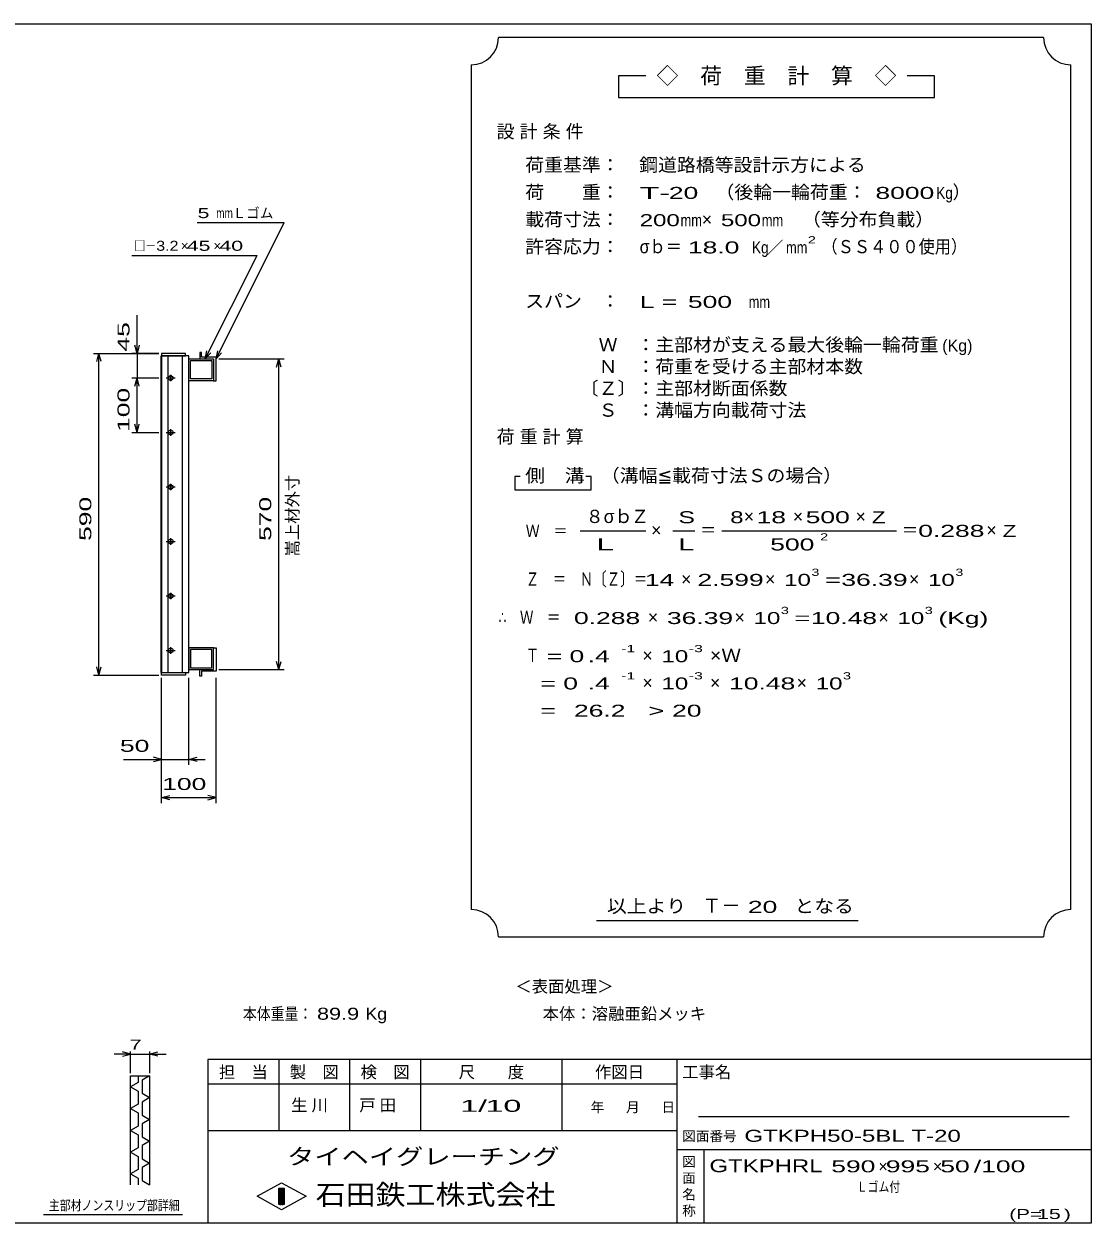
# Model space of a CAD drawing. Units: millimetres, scale not verified. Extents: x -1820 to 1736, y -1282 to 1048.
# Drawn here: x -222 to 1736, y -1152 to 1048 of the extents above; entities that cross this region are included whole.
import ezdxf
from ezdxf.enums import TextEntityAlignment as Align

# ---------------------------------------------------------------- set-up
doc = ezdxf.new("R2010")
doc.units = ezdxf.units.MM
doc.header["$LTSCALE"] = 10
for name, color, linetype, lineweight in [('0_2', 150, 'Continuous', 25), ('16', 3, 'Continuous', 25), ('22', 4, 'Continuous', 25), ('24', 2, 'Continuous', 25), ('32', 4, 'Continuous', 25)]:
    doc.layers.add(name, color=color, linetype=linetype, lineweight=lineweight)
doc.styles.add('ベクトル', font='')
doc.styles.get('ベクトル').set_extended_font_data('ベクトル')

msp = doc.modelspace()

# ---------------------------------------------------------------- linework, layer by layer
at = {"layer": '0_2'}
for p, q in [((-1724, 1048.5), (1736, 1048.5)), ((1736, 1048.5), (1736, -1151.5)), ((1736, -851.5), (116, -851.5)), ((116, -851.5), (116, -1151.5)), ((246, -851.5), (246, -981.5)), ((376, -981.5), (376, -851.5)), ((506, -851.5), (506, -981.5)), ((766, -981.5), (766, -851.5)), ((976, -851.5), (976, -1151.5)), ((976, -896.5), (116, -896.5)), ((1696, -956.5), (1016, -956.5)), ((116, -981.5), (976, -981.5)), ((976, -1016.5), (1736, -1016.5)), ((1026, -1151.5), (1026, -1016.5)), ((206, -1102.5), (251, -1077.5)), ((251, -1077.5), (296, -1102.5)), ((246, -1087.5), (256, -1087.5)), ((246, -1117.5), (246, -1087.5)), ((246, -1087.5), (248, -1087.5)), ((248, -1087.5), (248, -1117.5)), ((250, -1117.5), (250, -1087.5)), ((250, -1087.5), (252, -1087.5)), ((252, -1087.5), (252, -1117.5)), ((254, -1117.5), (254, -1087.5)), ((254, -1087.5), (256, -1087.5)), ((256, -1087.5), (256, -1117.5)), ((256, -1087.5), (256, -1117.5)), ((251, -1127.5), (206, -1102.5)), ((256, -1117.5), (246, -1117.5)), ((248, -1117.5), (250, -1117.5)), ((296, -1102.5), (251, -1127.5)), ((252, -1117.5), (254, -1117.5)), ((1736, -1151.5), (-1724, -1151.5))]:
    msp.add_line(p, q, dxfattribs=at)
at = {"layer": '16'}
for p, q in [((75, 444), (31, 444)), ((31, 444), (31, 439.5)), ((75, 439.5), (75, 444)), ((104, 446), (101, 446)), ((101, 446), (101, 434)), ((104, 437), (104, 446)), ((30.3, -141.5), (30.3, 439.5)), ((30.3, 439.5), (31, 439.5)), ((31, 439.5), (75, 439.5)), ((31, 439.5), (31, -141.5)), ((81, 439.5), (31, 439.5)), ((42.5, 439.5), (42.5, -141.5)), ((69.5, -141.5), (69.5, 439.5)), ((81, -141.5), (81, 439.5)), ((81, 434), (126, 434)), ((81, 394), (81, 434)), ((84.2, 430.8), (122.8, 430.8)), ((84.2, 397.2), (84.2, 430.8)), ((101, 434), (126, 434)), ((131, 437), (104, 437)), ((122.8, 430.8), (122.8, 397.2)), ((126, 434), (126, 394)), ((126, 434), (126, 394)), ((131, 394), (131, 437)), ((39.5, 399), (55.5, 399)), ((49.5, 402), (45.5, 402)), ((45.5, 396), (49.5, 396)), ((47.5, 405), (47.5, 393)), ((122.8, 397.2), (84.2, 397.2)), ((126, 394), (81, 394)), ((126, 394), (131, 394)), ((39.5, 299), (55.5, 299)), ((49.5, 302), (45.5, 302)), ((45.5, 296), (49.5, 296)), ((47.5, 305), (47.5, 293)), ((39.5, 199), (55.5, 199)), ((49.5, 202), (45.5, 202)), ((47.5, 205), (47.5, 193)), ((45.5, 196), (49.5, 196)), ((39.5, 99), (55.5, 99)), ((49.5, 102), (45.5, 102)), ((45.5, 96), (49.5, 96)), ((47.5, 105), (47.5, 93)), ((49.5, 2), (45.5, 2)), ((47.5, 5), (47.5, -7)), ((39.5, -1), (55.5, -1)), ((45.5, -4), (49.5, -4)), ((39.5, -101), (55.5, -101)), ((49.5, -98), (45.5, -98)), ((45.5, -104), (49.5, -104)), ((47.5, -95), (47.5, -107)), ((126, -96), (81, -96)), ((81, -96), (81, -136)), ((122.8, -99.2), (84.2, -99.2)), ((84.2, -99.2), (84.2, -132.8)), ((122.8, -132.8), (122.8, -99.2)), ((126, -136), (126, -96)), ((126, -96), (131, -96)), ((126, -136), (126, -96)), ((131, -96), (131, -139)), ((31, -141.5), (30.3, -141.5)), ((31, -141.5), (75, -141.5)), ((31, -146), (31, -141.5)), ((31, -141.5), (81, -141.5)), ((75, -146), (31, -146)), ((75, -141.5), (75, -146)), ((81, -136), (126, -136)), ((84.2, -132.8), (122.8, -132.8)), ((101, -148), (101, -136)), ((101, -136), (126, -136)), ((104, -148), (101, -148)), ((131, -139), (104, -139)), ((104, -139), (104, -148))]:
    msp.add_line(p, q, dxfattribs=at)
for centre, radius, start, end in [((45.5, 399), 3, 90, 270), ((47.5, 399), 4, 46.6, 133.4), ((47.5, 399), 4, 226.6, 313.4), ((49.5, 399), 3, 270, 90), ((45.5, 299), 3, 90, 270), ((47.5, 299), 4, 46.6, 133.4), ((47.5, 299), 4, 226.6, 313.4), ((49.5, 299), 3, 270, 90), ((45.5, 199), 3, 90, 270), ((47.5, 199), 4, 46.6, 133.4), ((49.5, 199), 3, 270, 90), ((47.5, 199), 4, 226.6, 313.4), ((45.5, 99), 3, 90, 270), ((47.5, 99), 4, 46.6, 133.4), ((47.5, 99), 4, 226.6, 313.4), ((49.5, 99), 3, 270, 90), ((45.5, -1), 3, 90, 270), ((47.5, -1), 4, 46.6, 133.4), ((49.5, -1), 3, 270, 90), ((47.5, -1), 4, 226.6, 313.4), ((45.5, -101), 3, 90, 270), ((47.5, -101), 4, 46.6, 133.4), ((47.5, -101), 4, 226.6, 313.4), ((49.5, -101), 3, 270, 90)]:
    msp.add_arc(centre, radius, start, end, dxfattribs=at)
at = {"layer": '22'}
for p, q in [((96, 684), (256, 684)), ((131, 434), (256, 684)), ((-24, 624), (206, 624)), ((111, 434), (206, 624)), ((-14, 444), (-14, 514)), ((-94, 444), (26, 444)), ((-88, 429), (-84, 444)), ((-80, 429), (-84, 444)), ((-84, -146), (-84, 444)), ((26, 444), (-24, 444)), ((-14, 444), (-18, 459)), ((-10, 459), (-14, 444)), ((-14, 444), (-14, 399)), ((111, 434), (114, 448.6)), ((111, 434), (121, 445)), ((131, 434), (134, 448.6)), ((131, 434), (141, 445)), ((136, 434), (256, 434)), ((242, 419), (246, 434)), ((250, 419), (246, 434)), ((246, -136), (246, 434)), ((-24, 399), (26, 399)), ((-18, 384), (-14, 399)), ((-10, 384), (-14, 399)), ((-14, 299), (-14, 399)), ((-14, 299), (-18, 314)), ((-14, 299), (-10, 314)), ((-24, 299), (26, 299)), ((-84, -146), (-88, -131)), ((-84, -146), (-80, -131)), ((246, -136), (242, -121)), ((246, -136), (250, -121)), ((-94, -146), (26, -146)), ((31, -311), (31, -151)), ((31, -381), (31, -151)), ((81, -311), (81, -151)), ((131, -381), (131, -151)), ((136, -136), (256, -136)), ((-39, -301), (31, -301)), ((31, -301), (16, -297)), ((16, -305), (31, -301)), ((31, -301), (81, -301)), ((81, -301), (96, -297)), ((96, -305), (81, -301)), ((81, -301), (111, -301)), ((31, -371), (46, -367)), ((46, -375), (31, -371)), ((31, -371), (131, -371)), ((131, -371), (116, -367)), ((116, -375), (131, -371))]:
    msp.add_line(p, q, dxfattribs=at)
at = {"layer": '24', "color": 4}
for p, q in [((1649, 1023.5), (649, 1023.5)), ((599, 973.5), (599, -576.5)), ((1699, -576.5), (1699, 973.5)), ((919, 953.5), (869, 953.5)), ((869, 953.5), (869, 913.5)), ((1449, 953.5), (1399, 953.5)), ((1449, 913.5), (1449, 953.5)), ((869, 913.5), (1449, 913.5)), ((689, 218.5), (679, 218.5)), ((679, 218.5), (679, 193.5)), ((819, 218.5), (809, 218.5)), ((819, 193.5), (819, 218.5)), ((679, 193.5), (819, 193.5)), ((799, 118.5), (919, 118.5)), ((969, 118.5), (1009, 118.5)), ((1059, 118.5), (1379, 118.5)), ((829, -596.5), (1309, -596.5)), ((649, -626.5), (1649, -626.5))]:
    msp.add_line(p, q, dxfattribs=at)
for centre, start, end in [((599, 1023.5), 270, 0), ((1699, 1023.5), 180, 270), ((599, -626.5), 0, 90), ((1699, -626.5), 90, 180)]:
    msp.add_arc(centre, 50, start, end, dxfattribs=at)
at = {"layer": '32'}
for p, q in [((-26, -841.5), (-56, -841.5)), ((-26, -841.5), (-41, -837.5)), ((-41, -845.5), (-26, -841.5)), ((-26, -876.5), (-26, -836.5)), ((-26, -841.5), (9, -841.5)), ((9, -836.5), (9, -876.5)), ((9, -841.5), (24, -837.5)), ((24, -845.5), (9, -841.5)), ((9, -841.5), (39, -841.5)), ((-26, -881.5), (9, -881.5)), ((-26, -1081.5), (-26, -881.5)), ((-12, -893.5), (-26, -901.5)), ((-26, -901.5), (-12, -909.5)), ((-12, -881.5), (-12, -893.5)), ((9, -881.5), (-5, -889.5)), ((-5, -889.5), (-5, -913.5)), ((9, -881.5), (9, -1081.5)), ((-12, -909.5), (-12, -933.5)), ((-5, -913.5), (9, -921.5)), ((9, -921.5), (-5, -929.5)), ((-12, -933.5), (-26, -941.5)), ((-26, -941.5), (-12, -949.5)), ((-5, -929.5), (-5, -953.5)), ((-12, -949.5), (-12, -973.5)), ((-5, -953.5), (9, -961.5)), ((9, -961.5), (-5, -969.5)), ((-12, -973.5), (-26, -981.5)), ((-26, -981.5), (-12, -989.5)), ((-12, -989.5), (-12, -1013.5)), ((-5, -969.5), (-5, -993.5)), ((-5, -993.5), (9, -1001.5)), ((9, -1001.5), (-5, -1009.5)), ((-5, -1009.5), (-5, -1033.5)), ((-12, -1013.5), (-26, -1021.5)), ((-26, -1021.5), (-12, -1029.5)), ((-12, -1029.5), (-12, -1053.5)), ((-5, -1033.5), (9, -1041.5)), ((-12, -1053.5), (-26, -1061.5)), ((9, -1041.5), (-5, -1049.5)), ((-5, -1049.5), (-5, -1073.5)), ((-26, -1061.5), (-12, -1069.5)), ((-12, -1069.5), (-12, -1081.5)), ((-5, -1073.5), (9, -1081.5)), ((69, -1136.5), (-186, -1136.5))]:
    msp.add_line(p, q, dxfattribs=at)

# ---------------------------------------------------------------- texts
at = {"layer": '0_2', "style": 'ベクトル'}
for s, height, p in [('担\u3000当', 21.99, (136, -874.5)), ('製\u3000図', 21.99, (266, -874.5)), ('検\u3000図', 21.99, (396, -874.5)), ('尺\u3000\u3000度', 21.99, (576, -874.5)), ('作図日', 21.99, (826, -874.5)), ('工事名', 21.99, (986, -874.5)), ('年', 18.3, (818, -939)), ('月', 18.3, (883, -939)), ('日', 18.3, (948, -939)), ('図面番号', 18.33, (986, -992)), ('図', 18.3, (986, -1039)), ('面', 18.3, (986, -1069)), ('名', 18.3, (986, -1099)), ('称', 18.3, (986, -1129))]:
    msp.add_text(s, height=height, dxfattribs=at).set_placement(p, align=Align.MIDDLE_LEFT)
at = {"layer": '0_2', "color": 222, "style": 'ベクトル'}
for s, height, width, p in [('タイヘイグレーチング', 29.33, 1.25, (261, -1029.5)), ('石田鉄工株式会社', 36.66, 1.1, (313.5, -1099.5))]:
    msp.add_text(s, height=height, dxfattribs=dict(at, width=width)).set_placement(p, align=Align.MIDDLE_LEFT)
at = {"layer": '22', "color": 2, "style": 'ベクトル'}
for s, height, width, p in [(' 5 ', 18.33, 1.6, (86, 701.5)), ('mm', 18.33, 0.75, (131, 701.5)), ('□－', 18.33, 0.8, (-19, 641.5)), ('3.2', 18.33, 1.2, (21, 641.5)), (' 45 ', 18.33, 1.6, (66, 641.5)), (' 40 ', 18.33, 1.6, (126, 641.5)), (' 50 ', 21.99, 1.65, (-59, -276)), (' 100 ', 21.99, 1.65, (18.5, -346)), ('本体重量：', 21.99, 0.85, (180, -767.5)), (' 89.9', 21.99, 1.35, (305, -767.5)), ('Kg', 21.99, 1.1, (405, -767.5)), ('1/', 21.99, 2, (579, -936.5)), (' 10 ', 21.99, 2, (609, -936.5)), ('GTKPH50-5BL T-20', 21.99, 1.5, (1100, -991.5)), ('GTKPHRL', 23.46, 1.4, (1036, -1046.5)), (' 590 ', 21.99, 1.65, (1246, -1047.5)), (' 995 ', 21.99, 1.65, (1346, -1047.5)), (' 50 ', 21.99, 1.65, (1446, -1047.5)), ('/', 22, 1.65, (1521, -1047.5)), (' 100 ', 21.99, 1.65, (1521, -1047.5)), ('Ｌゴム付', 18.33, 0.8, (1306, -1085)), ('(P=', 18.33, 1.55, (1586, -1135)), (' 15 ', 18.33, 1.6, (1626, -1135)), (')', 18.3, 1.6, (1686, -1135))]:
    msp.add_text(s, height=height, dxfattribs=dict(at, width=width)).set_placement(p, align=Align.MIDDLE_LEFT)
for s, height, p in [('Ｌゴム', 18.33, (161, 701.5)), ('×', 18.3, (66, 641.5)), ('×', 18.3, (126, 641.5)), ('＜表面処理＞', 21.99, (680, -717.5)), ('本体：', 21.99, (730, -767.5)), ('溶融亜鉛メッキ', 21.99, (820, -767.5)), ('×', 22, (1346, -1047.5)), ('×', 22, (1446, -1047.5))]:
    msp.add_text(s, height=height, dxfattribs=at).set_placement(p, align=Align.MIDDLE_LEFT)
at = {"layer": '22', "color": 2, "style": 'ベクトル', "width": 1.65}
for s, p in [(' 45 ', (-39, 434)), (' 100 ', (-39, 286.5)), (' 590 ', (-109, 86.5)), (' 570 ', (221, 86.5))]:
    msp.add_text(s, height=21.99, rotation=90, dxfattribs=at).set_placement(p, align=Align.MIDDLE_LEFT)
at = {"layer": '22', "color": 2, "style": 'ベクトル'}
msp.add_text('嵩上材外寸', height=21.99, rotation=90, dxfattribs=at).set_placement((271, 71.5), align=Align.MIDDLE_LEFT)
at = {"layer": '22', "color": 2, "char_height": 21.99, "attachment_point": 4, "style": 'ベクトル'}
for s, insert in [('\\T1.25;生川\u3000', (268.5, -936.5)), ('\\T1.25;戸田\u3000', (393.5, -936.5))]:
    msp.add_mtext(s, dxfattribs=dict(at, insert=insert))
at = {"layer": '24', "style": 'ベクトル'}
for s, height, p in [('◇\u3000荷\u3000重\u3000計\u3000算\u3000◇', 29.33, (939, 953.5)), ('）', 24.2, (1482, 740)), ('×', 24.2, (1022, 690)), ('／', 22, (1141.5, 638.5)), ('(Kg)', 21.99, (1463, 458.5)), ('８', 24.2, (809, 145)), ('σｂ', 24.19, (842, 145)), ('Ｚ', 24.2, (892, 145)), ('×', 24.2, (1099, 145)), ('×', 24.2, (1189, 145)), ('×', 24.2, (1304, 145)), ('×', 24.2, (929, 120)), ('×', 24.2, (1544, 120)), ('×', 24.2, (984, 30)), ('×', 24.2, (1138, 30)), ('×', 24.2, (1402, 30)), ('×', 24.2, (923, -40)), ('×', 24.2, (1082, -40)), ('×', 24.2, (1346, -40)), ('×', 24.2, (913, -110)), ('×', 24.2, (913, -160)), ('×', 24.2, (1037, -160)), ('×', 24.2, (1196, -160)), ('Ｔ－', 25.66, (1023, -569))]:
    msp.add_text(s, height=height, dxfattribs=at).set_placement(p, align=Align.MIDDLE_LEFT)
for s, height, width, p in [('荷重基準：\u3000', 24.19, 1.05, (698, 790)), ('鋼道路橋等設計示方による', 24.19, 1.05, (907, 790)), ('荷\u3000\u3000重：\u3000', 24.19, 1.05, (698, 740)), ('T-', 21.99, 2, (908, 738.5)), (' 20 ', 21.99, 1.65, (948, 738.5)), ('（後輪一輪荷重：', 24.19, 1.05, (1047, 740)), (' 8000', 21.99, 1.65, (1327, 738.5)), ('Kg', 21.99, 0.85, (1452, 738.5)), ('載荷寸法：\u3000', 24.19, 1.05, (698, 690)), ('\u3000（等分布負載）', 24.19, 1.05, (1171, 690)), ('200', 21.99, 1.5, (908, 688.5)), ('mm', 21.99, 0.8, (983, 688.5)), ('500', 21.99, 1.5, (1057, 688.5)), ('mm', 21.99, 0.8, (1132, 688.5)), ('許容応力：\u3000', 24.19, 1.05, (698, 640)), ('σｂ＝', 24.19, 0.9, (908, 640)), (' 18.0', 21.99, 1.65, (983, 638.5)), ('Kg', 21.99, 0.85, (1114, 638.5)), ('mm', 21.99, 0.8, (1176.5, 638.5)), ('2', 13.2, 1.5, (1216.5, 652.5)), ('（ＳＳ４００使用）', 24.19, 0.9, (1241.5, 640)), ('スパン\u3000：\u3000', 24.19, 1.05, (698, 540)), ('L =', 21.99, 1.65, (908, 538.5)), (' 500 ', 21.99, 1.65, (983, 538.5)), ('mm', 21.99, 0.8, (1108, 538.5)), ('\u3000Ｗ\u3000：主部材が支える最大後輪一輪荷重', 24.19, 1.05, (798, 460)), ('\u3000Ｎ\u3000：荷重を受ける主部材本数', 24.19, 1.05, (798, 420)), ('〔Ｚ〕：主部材断面係数', 24.19, 1.05, (798, 380)), ('\u3000Ｓ\u3000：溝幅方向載荷寸法', 24.19, 1.05, (798, 340)), ('側\u3000溝', 24.19, 1.1, (698, 220)), ('\u3000（溝幅≦載荷寸法Ｓの場合）', 24.19, 1.05, (802, 220)), ('S', 22, 1.55, (979, 143.5)), ('8', 22, 1.5, (1074, 143.5)), (' 18 ', 21.99, 1.65, (1109, 143.5)), (' 500 ', 21.99, 1.65, (1199, 143.5)), ('Z', 22, 1.4, (1334, 143.5)), ('Ｗ\u3000＝', 21.99, 0.85, (699, 118.5)), ('＝', 24.2, 0.9, (1019, 120)), ('2', 13.2, 1.5, (1239, 107.5)), ('＝', 24.2, 0.9, (1389, 120)), ('0.288', 21.99, 1.65, (1419, 118.5)), ('Z', 22, 1.4, (1574, 118.5)), ('L', 22, 1.8, (979, 93.5)), (' 500 ', 21.99, 1.65, (1134, 93.5)), ('Ｚ\u3000＝\u3000Ｎ〔Ｚ〕＝', 24.19, 0.75, (699, 30)), ('3', 13.2, 1.5, (1223, 42.5)), ('3', 13.2, 1.5, (1487, 42.5)), (' 14 ', 21.99, 1.65, (904, 28.5)), ('2.599', 21.99, 1.65, (1014, 28.5)), ('10', 21.99, 1.5, (1173, 28.5)), ('=', 22, 1.7, (1248, 28.5)), ('36.39', 21.99, 1.65, (1278, 28.5)), ('10', 21.99, 1.5, (1437, 28.5)), ('3', 13.2, 1.5, (1167, -27.5)), ('3', 13.2, 1.5, (1431, -27.5)), ('∴\u3000Ｗ\u3000＝', 24.19, 0.75, (649, -40)), (' 0.288', 21.99, 1.65, (774, -41.5)), ('36.39', 21.99, 1.65, (958, -41.5)), ('10', 21.99, 1.5, (1117, -41.5)), ('=', 22, 1.7, (1192, -41.5)), ('10.48', 21.99, 1.65, (1222, -41.5)), ('10', 21.99, 1.5, (1381, -41.5)), ('(Kg)', 21.99, 1.65, (1456, -41.5)), ('Ｔ', 24.2, 0.75, (699, -110)), (' = 0', 21.99, 1.65, (724, -111.5)), (' .4 ', 21.99, 1.65, (799, -111.5)), ('-1', 13.2, 1.65, (874, -97.5)), ('10', 21.99, 1.5, (948, -111.5)), ('-3', 13.2, 1.65, (998, -97.5)), ('×Ｗ', 24.19, 1.1, (1037, -110)), ('  = 0', 21.99, 1.65, (699, -161.5)), (' .4 ', 21.99, 1.65, (799, -161.5)), ('-1', 13.2, 1.65, (874, -147.5)), ('10', 21.99, 1.5, (948, -161.5)), ('-3', 13.2, 1.65, (998, -147.5)), ('10.48', 21.99, 1.65, (1072, -161.5)), ('10', 21.99, 1.5, (1231, -161.5)), ('3', 13.2, 1.5, (1281, -147.5)), ('  =', 21.99, 1.65, (699, -211.5)), (' 26.2', 21.99, 1.65, (774, -211.5)), ('>', 22, 1.7, (924, -211.5)), (' 20 ', 21.99, 1.65, (954, -211.5)), ('以上より\u3000', 24.19, 1.1, (848, -570)), (' 20 ', 21.99, 1.65, (1093, -571.5)), ('となる', 24.19, 1.1, (1192, -570))]:
    msp.add_text(s, height=height, dxfattribs=dict(at, width=width)).set_placement(p, align=Align.MIDDLE_LEFT)
at = {"layer": '24', "attachment_point": 4, "style": 'ベクトル'}
for s, insert, char_height in [('\\T1.28;設計条件', (645.5, 850), 24.19), ('\\T1.28;荷重計算', (645.5, 290), 24.19), ('\\T1.5;\\W2;\\~L\\~', (804, 93.5), 21.99)]:
    msp.add_mtext(s, dxfattribs=dict(at, insert=insert, char_height=char_height))
at = {"layer": '32', "color": 2, "style": 'ベクトル'}
for s, width, p in [(' 7 ', 1.6, (-38.5, -824)), ('主部材ノンスリップ部詳細', 0.8, (-176, -1119))]:
    msp.add_text(s, height=18.33, dxfattribs=dict(at, width=width)).set_placement(p, align=Align.MIDDLE_LEFT)

doc.saveas('drawing.dxf')
